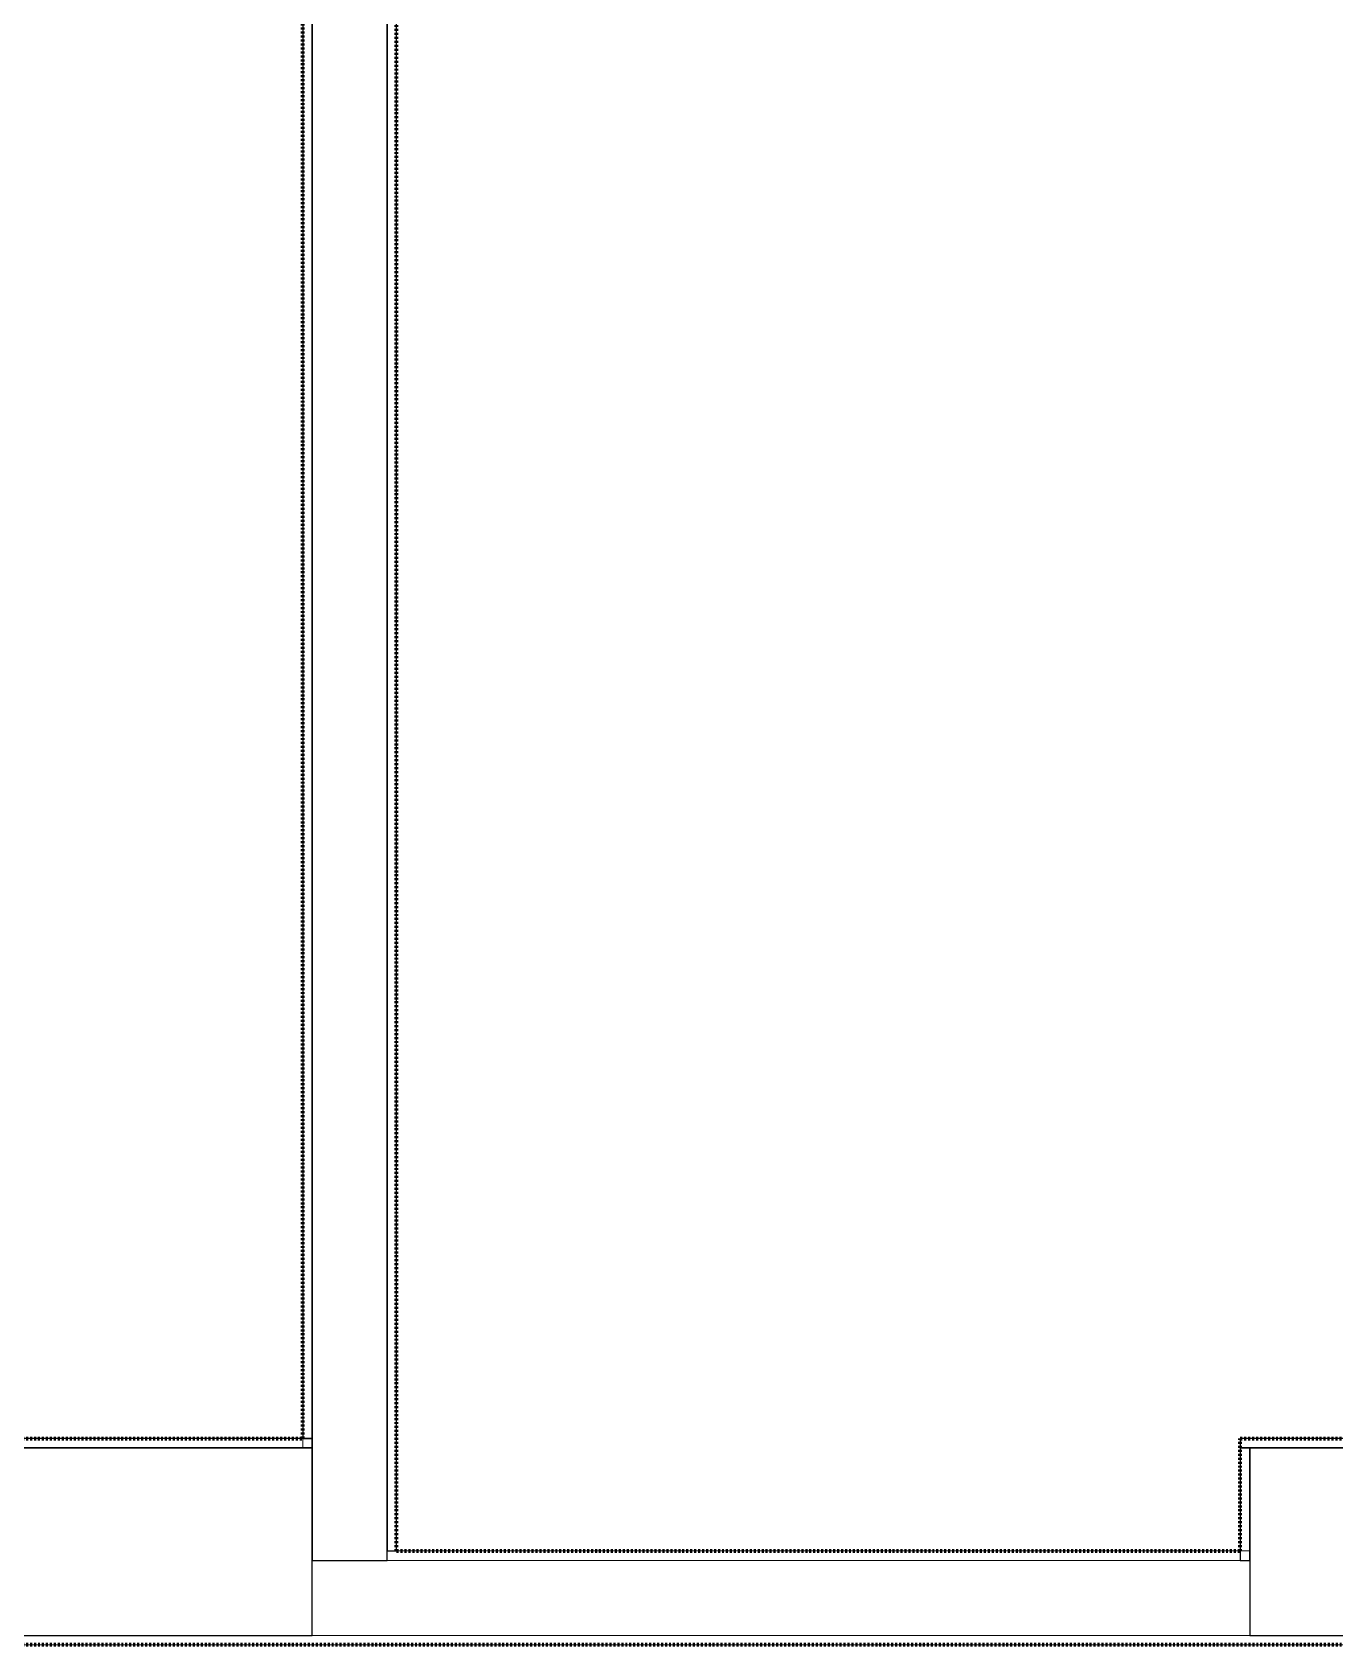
# Model space of a CAD drawing. Header units: millimetres. Extents: x -5300 to 98858, y -5196 to 93886.
# Drawn here: x 33302 to 35386, y 46335 to 48915 of the extents above; entities that cross this region are included whole.
import ezdxf

# ---------------------------------------------------------------- set-up
doc = ezdxf.new("R2010")
doc.units = ezdxf.units.MM
doc.linetypes.add('Штрих', pattern=[6.35, 3.175, -3.175])
doc.linetypes.add('Штрих_2_', pattern=[6.35, 3.175, -3.175])
for name, color, linetype, lineweight, true_color in [('_Разделитель помещений_', 4, 'Штрих', 70, 0x00ffff), ('Колонны', 7, 'Continuous', 18, 0x7f7f7f), ('Стены', 7, 'Continuous', 18, 0x7f7f7f), ('Стены разрез', 7, 'Continuous', 50, 0x7f7f7f)]:
    doc.layers.add(name, color=color, linetype=linetype, lineweight=lineweight, true_color=true_color)

# ---------------------------------------------------------------- blocks, each defined once
blk = doc.blocks.new('СТВ_Перегородка_Кирпич 61120 - СТВ_Перегородка_Кирпич 2-242550-Подвал')
at = {"layer": 'Стены', "color": 254, "true_color": 0xd4d4d4}
blk.add_line((30200, 46350), (38750, 46350), dxfattribs=at)
blk = doc.blocks.new('СТВ_Перегородка_Кирпич 61120 - СТВ_Перегородка_Кирпич-242543-Подвал')
at = {"layer": 'Стены', "color": 254, "true_color": 0xd4d4d4}
for p, q in [((33750, 46470), (33750, 46470)), ((35250, 46470), (33750, 46470)), ((35250, 46470), (33750, 46470)), ((33750, 46470), (33750, 46470)), ((33750, 46470), (33750, 46350)), ((33750, 46470), (33750, 46350)), ((33750, 46350), (33750, 46470)), ((33750, 46470), (35250, 46470)), ((35250, 46485), (33870, 46485)), ((33870, 46485), (33870, 46485)), ((35235, 46485), (33870, 46485)), ((33870, 46470), (33870, 46485)), ((33870, 46485), (35250, 46485)), ((33870, 46485), (33870, 46470)), ((33870, 46485), (33870, 46470)), ((33870, 46485), (33870, 46485)), ((33870, 46470), (35235, 46470)), ((33870, 46470), (33870, 46470)), ((33870, 46470), (35250, 46470)), ((35250, 46470), (33870, 46470)), ((33870, 46470), (33870, 46470)), ((35250, 46485), (35235, 46485)), ((35235, 46485), (35235, 46470)), ((35235, 46485), (35235, 46485)), ((35235, 46485), (35250, 46485)), ((35235, 46470), (35235, 46485)), ((35235, 46485), (35235, 46485)), ((35235, 46470), (35235, 46485)), ((35235, 46470), (35250, 46470)), ((35235, 46470), (35235, 46470)), ((35250, 46470), (35235, 46470)), ((35235, 46470), (35235, 46470)), ((35250, 46470), (35250, 46485)), ((35250, 46485), (35250, 46485)), ((35250, 46485), (35250, 46470)), ((35250, 46470), (35250, 46485)), ((35250, 46485), (35250, 46485)), ((35250, 46485), (35250, 46470)), ((35250, 46470), (35250, 46470)), ((35250, 46470), (35250, 46470)), ((35250, 46470), (35250, 46470)), ((35250, 46470), (35250, 46470)), ((35250, 46350), (35250, 46470)), ((35250, 46350), (35250, 46470)), ((35250, 46470), (35250, 46350)), ((30185, 46350), (38750, 46350)), ((38750, 46350), (30185, 46350)), ((38635, 46350), (30185, 46350)), ((33750, 46350), (33750, 46350)), ((35250, 46350), (33750, 46350)), ((33750, 46350), (33750, 46350)), ((33750, 46350), (35250, 46350)), ((33750, 46350), (35250, 46350)), ((35250, 46350), (35250, 46350)), ((35250, 46350), (35250, 46350)), ((38750, 46335), (30185, 46335)), ((38635, 46335), (30185, 46335)), ((38750, 46335), (30185, 46335))]:
    blk.add_line(p, q, dxfattribs=at)
blk = doc.blocks.new('СТВ_Перегородка_Кирпич 61120 - СТВ_Перегородка_Кирпич 61120-242547-Подвал')
for name in ['СТВ_Перегородка_Кирпич 61120 - СТВ_Перегородка_Кирпич-242543-Подвал', 'СТВ_Перегородка_Кирпич 61120 - СТВ_Перегородка_Кирпич 2-242550-Подвал']:
    blk.add_blockref(name, (0, 0))
blk = doc.blocks.new('СТ_ВОКОЛ-008 79982 - СТ_ВОКОЛ-008 2-242573-Подвал')
at = {"layer": 'Стены', "color": 254, "true_color": 0xd4d4d4}
blk.add_line((33750, 46650), (33250, 46650), dxfattribs=at)
blk = doc.blocks.new('СТ_ВОКОЛ-008 79982 - СТ_ВОКОЛ-008 79982-242570-Подвал')
at = {"layer": 'Стены', "color": 254, "true_color": 0xd4d4d4}
for p, q in [((33235, 46665), (33235, 46665)), ((33235, 46650), (33235, 46650)), ((33750, 46665), (33750, 46665)), ((33750, 46650), (33750, 46650))]:
    blk.add_line(p, q, dxfattribs=at)
at = {"layer": 'Стены разрез', "color": 254, "lineweight": 25, "true_color": 0xd4d4d4}
for p, q in [((33235, 46665), (33235, 46650)), ((33750, 46665), (33235, 46665)), ((33235, 46650), (33750, 46650)), ((33750, 46650), (33750, 46665))]:
    blk.add_line(p, q, dxfattribs=at)
blk.add_blockref('СТ_ВОКОЛ-008 79982 - СТ_ВОКОЛ-008 2-242573-Подвал', (0, 0))
blk = doc.blocks.new('СТ_ВОКОЛ-008 81338 - СТ_ВОКОЛ-008 2-242692-Подвал')
at = {"layer": 'Стены', "color": 254, "true_color": 0xd4d4d4}
blk.add_line((35750, 46650), (35250, 46650), dxfattribs=at)
blk = doc.blocks.new('СТ_ВОКОЛ-008 81338 - СТ_ВОКОЛ-008 81338-242689-Подвал')
at = {"layer": 'Стены', "color": 254, "true_color": 0xd4d4d4}
for p, q in [((35235, 46665), (35235, 46665)), ((35235, 46650), (35235, 46650)), ((35750, 46665), (35750, 46665)), ((35750, 46650), (35750, 46650))]:
    blk.add_line(p, q, dxfattribs=at)
at = {"layer": 'Стены разрез', "color": 254, "lineweight": 25, "true_color": 0xd4d4d4}
for p, q in [((35235, 46665), (35235, 46650)), ((35750, 46665), (35235, 46665)), ((35235, 46650), (35750, 46650)), ((35750, 46650), (35750, 46665))]:
    blk.add_line(p, q, dxfattribs=at)
blk.add_blockref('СТ_ВОКОЛ-008 81338 - СТ_ВОКОЛ-008 2-242692-Подвал', (0, 0))
blk = doc.blocks.new('СТ_ВОКОЛ-009 81450 - СТ_ВОКОЛ-009 2-242708-Подвал')
at = {"layer": 'Стены', "color": 254, "true_color": 0xd4d4d4}
blk.add_line((35250, 46650), (35250, 46350), dxfattribs=at)
blk = doc.blocks.new('СТ_ВОКОЛ-009 81450 - СТ_ВОКОЛ-009 81450-242705-Подвал')
at = {"layer": 'Стены', "color": 254, "true_color": 0xd4d4d4}
for p, q in [((35235, 46650), (35235, 46650)), ((35250, 46650), (35250, 46650)), ((35235, 46470), (35235, 46470)), ((35250, 46470), (35250, 46470))]:
    blk.add_line(p, q, dxfattribs=at)
at = {"layer": 'Стены разрез', "color": 254, "lineweight": 25, "true_color": 0xd4d4d4}
for p, q in [((35250, 46650), (35235, 46650)), ((35235, 46650), (35235, 46470)), ((35250, 46470), (35250, 46650)), ((35235, 46470), (35250, 46470))]:
    blk.add_line(p, q, dxfattribs=at)
blk.add_blockref('СТ_ВОКОЛ-009 81450 - СТ_ВОКОЛ-009 2-242708-Подвал', (0, 0))
blk = doc.blocks.new('СТВ_Перегородка_Кирпич 163314 - СТВ_Перегородка_Кирпич 2-247251-Подвал')
at = {"layer": 'Стены', "color": 254, "true_color": 0xd4d4d4}
blk.add_line((33750, 46350), (33750, 51510), dxfattribs=at)
blk = doc.blocks.new('СТВ_Перегородка_Кирпич 163314 - СТВ_Перегородка_Кирпич 163314-247248-Подвал')
at = {"layer": 'Стены', "color": 254, "true_color": 0xd4d4d4}
for p, q in [((33735, 46665), (33750, 46665)), ((33735, 46650), (33735, 46665)), ((33735, 46665), (33735, 46665)), ((33750, 46650), (33735, 46650)), ((33735, 46650), (33735, 46650)), ((33750, 46665), (33750, 46665)), ((33750, 46665), (33750, 46650)), ((33750, 46650), (33750, 46650)), ((33750, 46470), (33750, 46470)), ((33870, 46485), (33870, 46485)), ((33870, 46470), (33870, 46470)), ((33885, 46485), (33885, 46485))]:
    blk.add_line(p, q, dxfattribs=at)
at = {"layer": 'Стены разрез', "color": 254, "lineweight": 25, "true_color": 0xd4d4d4}
for p, q in [((33735, 51375), (33735, 46665)), ((33750, 51390), (33750, 46470)), ((33750, 46665), (33750, 51375)), ((33870, 46470), (33870, 51390)), ((33870, 51375), (33870, 46485)), ((33885, 46485), (33885, 51375)), ((33735, 46665), (33750, 46665)), ((33750, 46470), (33870, 46470)), ((33870, 46485), (33885, 46485))]:
    blk.add_line(p, q, dxfattribs=at)
blk.add_blockref('СТВ_Перегородка_Кирпич 163314 - СТВ_Перегородка_Кирпич 2-247251-Подвал', (0, 0))
blk = doc.blocks.new('КОЛ-004 500х300 500 x 300 80787 - КОЛ-004 500х300 500 x 300 80787-384864-Подвал')
at = {"layer": 'Колонны', "color": 254, "lineweight": 25, "true_color": 0xd4d4d4}
for p, q in [((250, 150), (-250, 150)), ((-250, 150), (-250, -150)), ((250, -150), (250, 150)), ((-250, -150), (250, -150))]:
    blk.add_line(p, q, dxfattribs=at)
at = {"layer": 'Колонны', "color": 254, "true_color": 0xd4d4d4}
for p, q in [((-250, 150), (-250, 150)), ((250, 150), (250, 150)), ((-250, -150), (-250, -150)), ((250, -150), (250, -150))]:
    blk.add_line(p, q, dxfattribs=at)
blk = doc.blocks.new('КОЛ-004 500х300 500 x 300 60311 - КОЛ-004 500х300 500 x 300 60311-384842-Подвал')
at = {"layer": 'Колонны', "color": 254, "lineweight": 25, "true_color": 0xd4d4d4}
for p, q in [((250, 150), (-250, 150)), ((-250, 150), (-250, -150)), ((250, -150), (250, 150)), ((-250, -150), (250, -150))]:
    blk.add_line(p, q, dxfattribs=at)
at = {"layer": 'Колонны', "color": 254, "true_color": 0xd4d4d4}
for p, q in [((-250, 150), (-250, 150)), ((250, 150), (250, 150)), ((-250, -150), (-250, -150)), ((250, -150), (250, -150))]:
    blk.add_line(p, q, dxfattribs=at)

msp = doc.modelspace()

# ---------------------------------------------------------------- linework, layer by layer
at = {"layer": '_Разделитель помещений_', "color": 131, "linetype": 'Штрих_2_', "true_color": 0xaaffff}
for p, q in [((33735, 46665), (33735, 51375)), ((33885, 46485), (33885, 51375)), ((33235, 46665), (33735, 46665)), ((35235, 46665), (35765, 46665)), ((35235, 46485), (35235, 46665)), ((33885, 46485), (35235, 46485)), ((38750, 46335), (30185, 46335))]:
    msp.add_line(p, q, dxfattribs=at)

# ---------------------------------------------------------------- block references
at = {"layer": 'Колонны', "color": 254, "true_color": 0xd4d4d4}
for name, p in [('КОЛ-004 500х300 500 x 300 60311 - КОЛ-004 500х300 500 x 300 60311-384842-Подвал', (33500, 46500)), ('КОЛ-004 500х300 500 x 300 80787 - КОЛ-004 500х300 500 x 300 80787-384864-Подвал', (35500, 46500))]:
    msp.add_blockref(name, p, dxfattribs=at)
at = {"layer": 'Стены', "color": 254, "true_color": 0xd4d4d4}
for name in ['СТВ_Перегородка_Кирпич 163314 - СТВ_Перегородка_Кирпич 163314-247248-Подвал', 'СТ_ВОКОЛ-008 79982 - СТ_ВОКОЛ-008 79982-242570-Подвал', 'СТ_ВОКОЛ-008 81338 - СТ_ВОКОЛ-008 81338-242689-Подвал', 'СТ_ВОКОЛ-009 81450 - СТ_ВОКОЛ-009 81450-242705-Подвал', 'СТВ_Перегородка_Кирпич 61120 - СТВ_Перегородка_Кирпич 61120-242547-Подвал']:
    msp.add_blockref(name, (0, 0), dxfattribs=at)

doc.saveas('drawing.dxf')
